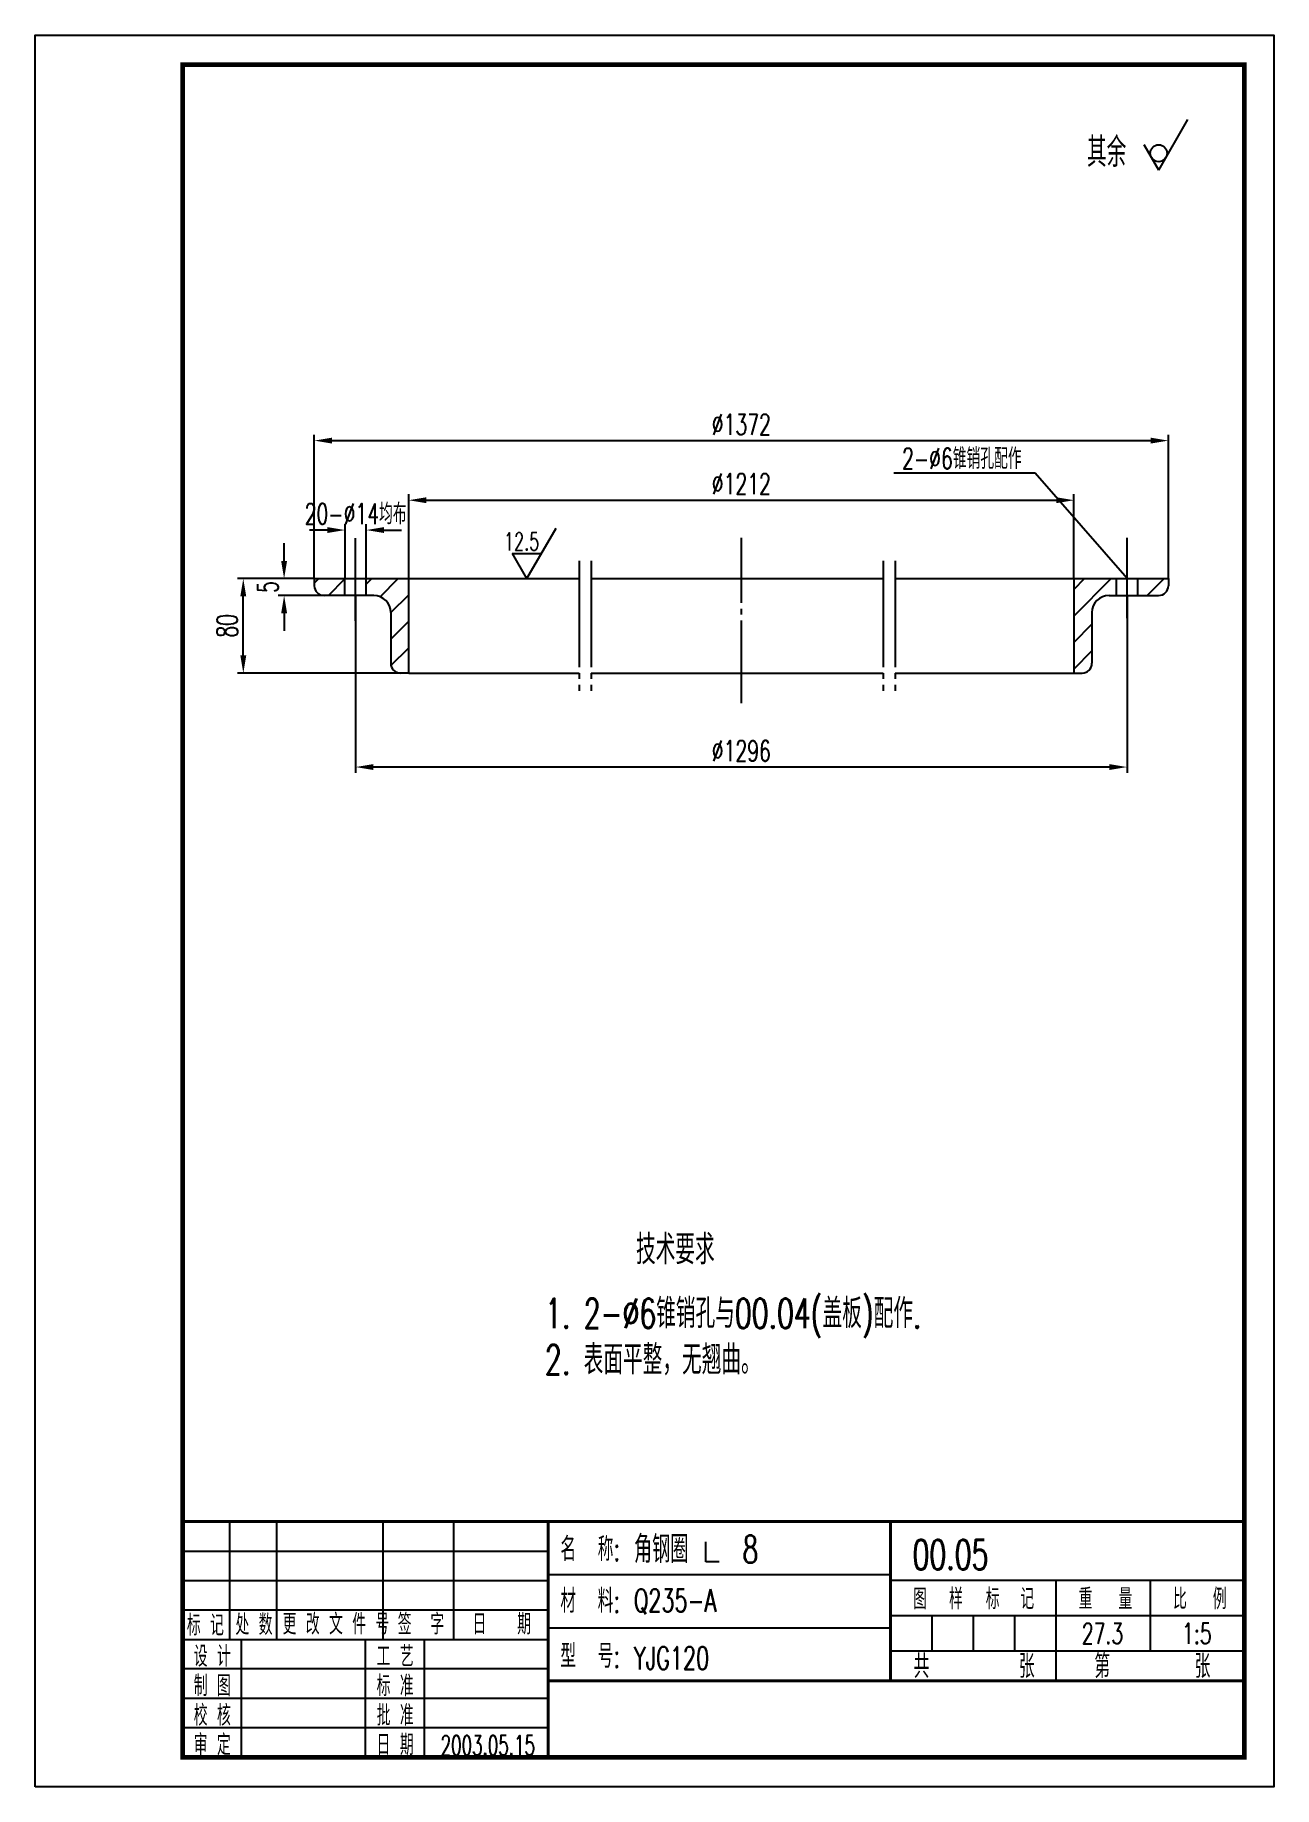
# Model space of a CAD drawing. Extents: x 0 to 1050, y 0 to 1485.
import ezdxf
from ezdxf.enums import TextEntityAlignment as Align

# ---------------------------------------------------------------- set-up
doc = ezdxf.new("R2010")
doc.units = 0
doc.header["$LTSCALE"] = 5
doc.header["$PDMODE"] = 3
doc.linetypes.add('C2', pattern=[17, 14, -1, 1, -1])
doc.linetypes.add('P2', pattern=[23, 18, -1, 1, -1, 1, -1])
doc.layers.get('0').update_dxf_attribs({"linetype": 'CONTINUOUS'})
doc.layers.get('DEFPOINTS').update_dxf_attribs({"linetype": 'CONTINUOUS'})
for name, color, linetype in [('CENTER', 4, 'C2'), ('DIM', 3, 'CONTINUOUS'), ('PHANTOM', 3, 'P2'), ('TXT', 6, 'CONTINUOUS')]:
    doc.layers.add(name, color=color, linetype=linetype)
doc.styles.add('HZFSD', font='ROMANS', dxfattribs={"width": 0.6667, "bigfont": 'HZFSD'})
doc.styles.add('HZTXT', font='romans', dxfattribs={"width": 0.6667, "bigfont": 'HZTXT'})
doc.dimstyles.new('ARROW', dxfattribs={"dimtxt": 3.5, "dimasz": 3, "dimexe": 1, "dimexo": 0, "dimgap": 1, "dimtad": 1, "dimdec": 1, "dimdsep": 46, "dimtxsty": 'HZFSD', "dimcen": 0, "dimclrd": 3, "dimclre": 3, "dimclrt": 6, "dimadec": 0, "dimazin": 0, "dimtfac": 0.514286, "dimtdec": 1, "dimtix": 1, "dimtofl": 0, "dimtmove": 2, "dimatfit": 3, "dimfxl": 0, "dimtolj": 1, "dimarcsym": 0})

# ---------------------------------------------------------------- blocks, each defined once
blk = doc.blocks.new('*D1')
at = {"color": 3, "linetype": 'ByBlock'}
for p, q in [((262.7, 1024.2), (262.7, 1070.4)), ((280.7, 1024.2), (280.7, 1070.4)), ((247.7, 1065.4), (232.7, 1065.4)), ((295.7, 1065.4), (310.7, 1065.4))]:
    blk.add_line(p, q, dxfattribs=at)
for points in [[(247.7, 1067.9), (247.7, 1062.9), (262.7, 1065.4)], [(295.7, 1067.9), (295.7, 1062.9), (280.7, 1065.4)]]:
    blk.add_solid(points, dxfattribs=at)
at = {"layer": 'DEFPOINTS', "color": 0, "linetype": 'ByBlock'}
for p in [(280.7, 1065.4), (262.7, 1024.2), (280.7, 1024.2)]:
    blk.add_point(p, dxfattribs=at)
at = {"color": 6, "linetype": 'ByBlock', "insert": (271.7, 1079.1), "char_height": 17.5, "attachment_point": 5, "style": 'HZFSD'}
blk.add_mtext('\\A1;20-∅14均布', dxfattribs=at)
blk = doc.blocks.new('*D2')
at = {"color": 3, "linetype": 'ByBlock'}
for p, q in [((316.7, 1024.2), (316.7, 1095.7)), ((331.7, 1090.7), (865.5, 1090.7)), ((880.5, 1024.2), (880.5, 1095.7))]:
    blk.add_line(p, q, dxfattribs=at)
for points in [[(331.7, 1093.2), (331.7, 1088.2), (316.7, 1090.7)], [(865.5, 1093.2), (865.5, 1088.2), (880.5, 1090.7)]]:
    blk.add_solid(points, dxfattribs=at)
at = {"layer": 'DEFPOINTS', "color": 0, "linetype": 'ByBlock'}
for p in [(880.5, 1090.7), (316.7, 1024.2), (880.5, 1024.2)]:
    blk.add_point(p, dxfattribs=at)
at = {"color": 6, "linetype": 'ByBlock', "insert": (598.6, 1104.5), "char_height": 17.5, "attachment_point": 5, "style": 'HZFSD'}
blk.add_mtext('\\A1;∅1212', dxfattribs=at)
blk = doc.blocks.new('*D3')
at = {"color": 3, "linetype": 'ByBlock'}
for p, q in [((236.7, 1024.2), (236.7, 1146.2)), ((960.5, 1024.2), (960.5, 1146.2)), ((251.7, 1141.2), (945.5, 1141.2))]:
    blk.add_line(p, q, dxfattribs=at)
for points in [[(251.7, 1143.7), (251.7, 1138.7), (236.7, 1141.2)], [(945.5, 1143.7), (945.5, 1138.7), (960.5, 1141.2)]]:
    blk.add_solid(points, dxfattribs=at)
at = {"layer": 'DEFPOINTS', "color": 0, "linetype": 'ByBlock'}
for p in [(960.5, 1141.2), (236.7, 1024.2), (960.5, 1024.2)]:
    blk.add_point(p, dxfattribs=at)
at = {"color": 6, "linetype": 'ByBlock', "insert": (598.6, 1155), "char_height": 17.5, "attachment_point": 5, "style": 'HZFSD'}
blk.add_mtext('\\A1;∅1372', dxfattribs=at)
blk = doc.blocks.new('*D4')
at = {"color": 3, "linetype": 'ByBlock'}
for p, q in [((271.7, 1009.9), (271.7, 859.5)), ((925.5, 1009.9), (925.5, 859.5)), ((910.5, 864.5), (286.7, 864.5))]:
    blk.add_line(p, q, dxfattribs=at)
for points in [[(286.7, 867), (286.7, 862), (271.7, 864.5)], [(910.5, 867), (910.5, 862), (925.5, 864.5)]]:
    blk.add_solid(points, dxfattribs=at)
at = {"layer": 'DEFPOINTS', "color": 0, "linetype": 'ByBlock'}
for p in [(271.7, 1009.9), (925.5, 1009.9), (271.7, 864.5)]:
    blk.add_point(p, dxfattribs=at)
at = {"color": 6, "linetype": 'ByBlock', "insert": (598.6, 878.2), "char_height": 17.5, "attachment_point": 5, "style": 'HZFSD'}
blk.add_mtext('\\A1;∅1296', dxfattribs=at)
blk = doc.blocks.new('QCS125')
at = {"layer": 'TXT'}
for p, q in [((0, 0), (4.95, 8.57)), ((-2.5, 4.29), (2.47, 4.29)), ((0, 0), (-2.47, 4.29))]:
    blk.add_line(p, q, dxfattribs=at)
at = {"layer": 'TXT', "style": 'HZTXT', "width": 0.6667}
blk.add_text('12.5', height=3, dxfattribs=at).set_placement((2.09, 4.8), align=Align.RIGHT)
blk = doc.blocks.new('QCQY')
at = {"layer": 'TXT'}
for q in [(4.95, 8.57), (-2.47, 4.29)]:
    blk.add_line((0, 0), q, dxfattribs=at)
blk.add_circle((0, 2.86), 1.43, dxfattribs=at)
at = {"layer": 'TXT', "style": 'HZFSD', "width": 0.6667}
blk.add_text('其余', height=5, dxfattribs=at).set_placement((-5.48, 0.54), align=Align.RIGHT)
blk = doc.blocks.new('*D7')
at = {"color": 3, "linetype": 'ByBlock'}
for p, q in [((236.7, 1024.2), (171.5, 1024.2)), ((176.5, 959.2), (176.5, 1009.2)), ((316.7, 944.2), (171.5, 944.2))]:
    blk.add_line(p, q, dxfattribs=at)
for points in [[(174, 1009.2), (179, 1009.2), (176.5, 1024.2)], [(174, 959.2), (179, 959.2), (176.5, 944.2)]]:
    blk.add_solid(points, dxfattribs=at)
at = {"layer": 'DEFPOINTS', "color": 0, "linetype": 'ByBlock'}
for p in [(176.5, 1024.2), (236.7, 1024.2), (316.7, 944.2)]:
    blk.add_point(p, dxfattribs=at)
at = {"color": 6, "linetype": 'ByBlock', "insert": (162.7, 984.2), "char_height": 17.5, "attachment_point": 5, "rotation": 90, "style": 'HZFSD'}
blk.add_mtext('\\A1;80', dxfattribs=at)
blk = doc.blocks.new('*D8')
at = {"color": 3, "linetype": 'ByBlock'}
for p, q in [((211.1, 1039.2), (211.1, 1054.2)), ((236.7, 1024.2), (206.1, 1024.2)), ((244.9, 1009.9), (206.1, 1009.9)), ((211.1, 994.9), (211.1, 979.9))]:
    blk.add_line(p, q, dxfattribs=at)
for points in [[(208.6, 1039.2), (213.6, 1039.2), (211.1, 1024.2)], [(208.6, 994.9), (213.6, 994.9), (211.1, 1009.9)]]:
    blk.add_solid(points, dxfattribs=at)
at = {"layer": 'DEFPOINTS', "color": 0, "linetype": 'ByBlock'}
for p in [(211.1, 1009.9), (236.7, 1024.2), (244.9, 1009.9)]:
    blk.add_point(p, dxfattribs=at)
at = {"color": 6, "linetype": 'ByBlock', "insert": (197.3, 1017.1), "char_height": 17.5, "attachment_point": 5, "rotation": 90, "style": 'HZFSD'}
blk.add_mtext('\\A1;5', dxfattribs=at)

msp = doc.modelspace()

# ---------------------------------------------------------------- hatches: boundary and pattern name
at = {"layer": 'TXT'}
h = msp.add_hatch(dxfattribs=at)
h.set_pattern_fill('ANSI31', color=256, scale=5, style=0)
h.set_pattern_definition([(45, (48.637, -88.131), (-11.22532, 11.22532), [])])
h.paths.add_polyline_path([(262.68, 1009.95), (262.68, 1024.2), (236.68, 1024.2), (236.68, 1018.21, 0.4142136), (244.95, 1009.95)])
h.paths.add_polyline_path([(316.68, 1024.2), (280.68, 1024.2), (280.68, 1009.95), (287.02, 1009.95, -0.4142136), (301.48, 995.49), (301.48, 952.46, 0.4142136), (309.74, 944.2), (316.68, 944.2)])
h = msp.add_hatch(dxfattribs=at)
h.set_pattern_fill('ANSI31', color=256, scale=5, style=0)
h.paths.add_polyline_path([(916.54, 1024.2), (880.54, 1024.2), (880.54, 944.2), (887.49, 944.2, 0.4142136), (895.75, 952.46), (895.75, 995.49, -0.4142136), (910.21, 1009.95), (916.54, 1009.95)])
h.paths.add_polyline_path([(960.54, 1018.21), (960.54, 1024.2), (934.54, 1024.2), (934.54, 1009.95), (952.28, 1009.95, 0.4142136)])

# ---------------------------------------------------------------- linework, layer by layer
for p, q in [((236.68, 1024.2), (461.19, 1024.2)), ((236.68, 1024.2), (236.68, 1018.21)), ((287.02, 1009.95), (244.95, 1009.95)), ((262.68, 1009.95), (262.68, 1024.2)), ((280.68, 1009.95), (280.68, 1024.2)), ((316.68, 944.2), (316.68, 1024.2)), ((471.19, 1024.2), (718.93, 1024.2)), ((728.93, 1024.2), (960.54, 1024.2)), ((880.54, 944.2), (880.54, 1024.2)), ((910.21, 1009.95), (952.28, 1009.95)), ((916.54, 1009.95), (916.54, 1024.2)), ((934.54, 1009.95), (934.54, 1024.2)), ((960.54, 1024.2), (960.54, 1018.21)), ((301.48, 995.49), (301.48, 952.46)), ((895.75, 995.49), (895.75, 952.46)), ((316.68, 944.2), (309.74, 944.2)), ((316.68, 944.2), (461.19, 944.2)), ((471.19, 944.2), (718.93, 944.2)), ((728.93, 944.2), (880.54, 944.2)), ((880.54, 944.2), (887.49, 944.2)), ((865, 175), (865, 90)), ((945, 175), (945, 115)), ((125, 150), (435, 150)), ((125, 125), (435, 125))]:
    msp.add_line(p, q)
at = {"color": 3}
for p, q in [((1025, 175), (725, 175)), ((1025, 145), (725, 145)), ((1025, 115), (725, 115)), ((435, 100), (125, 100)), ((435, 75), (125, 75)), ((435, 50), (125, 50))]:
    msp.add_line(p, q, dxfattribs=at)
at = {"const_width": 4}
msp.add_lwpolyline([(1025, 25), (1025, 1460), (125, 1460), (125, 25)], close=True, dxfattribs=at)
at = {"const_width": 2.5}
for points in [[(1025, 225), (125, 225)], [(125, 225), (125, 25)], [(435, 25), (435, 225)], [(725, 225), (725, 90)], [(435, 90), (1025, 90)]]:
    msp.add_lwpolyline(points, dxfattribs=at)
for centre, radius, start, end in [((244.95, 1018.21), 8.26, 180, 270), ((287.02, 995.49), 14.46, 0, 90), ((910.21, 995.49), 14.46, 90, 180), ((952.28, 1018.21), 8.26, 270, 0), ((309.74, 952.46), 8.26, 180, 270), ((887.49, 952.46), 8.26, 270, 360)]:
    msp.add_arc(centre, radius, start, end)
at = {"layer": 'CENTER'}
for p, q in [((271.68, 988.53), (271.68, 1058.79)), ((598.61, 918.69), (598.61, 1058.79)), ((925.54, 990.77), (925.54, 1058.79))]:
    msp.add_line(p, q, dxfattribs=at)
at = {"layer": 'DIM'}
for p, q in [((847.66, 1113.68), (727.71, 1113.68)), ((925.54, 1024.2), (847.66, 1113.68)), ((165, 125), (165, 225)), ((205, 125), (205, 225)), ((295, 125), (295, 225)), ((355, 125), (355, 225)), ((175, 25), (175, 125)), ((280, 25), (280, 125)), ((330, 25), (330, 125))]:
    msp.add_line(p, q, dxfattribs=at)
at = {"layer": 'DIM', "color": 3}
for p in [(1025, 43.49), (1007.13, 25)]:
    msp.add_line(p, (1025, 25), dxfattribs=at)
at = {"layer": 'PHANTOM'}
for p, q in [((461.19, 1039.2), (461.19, 929.2)), ((471.19, 1039.2), (471.19, 929.2)), ((718.93, 1039.2), (718.93, 929.2)), ((728.93, 1039.2), (728.93, 929.2))]:
    msp.add_line(p, q, dxfattribs=at)
at = {"layer": 'TXT', "color": 3}
for p, q in [((125, 200), (435, 200)), ((435, 180), (725, 180)), ((125, 175), (435, 175)), ((435, 135), (725, 135)), ((760, 145), (760, 115)), ((795, 145), (795, 115)), ((830, 145), (830, 115))]:
    msp.add_line(p, q, dxfattribs=at)
at = {"layer": 'TXT'}
for p, q in [((568.38, 190.76), (568.38, 207.85)), ((579.74, 190.76), (568.38, 190.76))]:
    msp.add_line(p, q, dxfattribs=at)
msp.add_lwpolyline([(0, 0), (0, 1485), (1050, 1485), (1050, 0)], close=True, dxfattribs=at)

# ---------------------------------------------------------------- block references
at = {"layer": 'TXT', "xscale": 5, "yscale": 5, "zscale": 5}
for name, p in [('QCQY', (952.29, 1370.51)), ('QCS125', (416.94, 1024.2))]:
    msp.add_blockref(name, p, dxfattribs=at)

# ---------------------------------------------------------------- texts
at = {"layer": 'DIM', "style": 'HZFSD', "width": 0.6667}
msp.add_text('2-%%c6锥销孔配作', height=17.5, dxfattribs=at).set_placement((734.83, 1117.24))
at = {"layer": 'TXT', "style": 'HZFSD', "width": 0.6667}
for s, height, p in [('技术要求', 25, (509.34, 443.08)), ('1. 2-%%c6锥销孔与00.04(盖板)配作.', 25, (432.15, 388.91)), ('2. 表面平整，无翘曲。', 25, (432.15, 349.63)), ('名  称:', 20, (445.22, 191.61)), ('角钢圈    8', 23.077, (507.62, 189.95)), ('00.05', 25, (743.69, 184.41)), ('材  料:', 20, (445.22, 147.66)), ('Q235-A', 19.384, (507.62, 148.41)), ('图', 17.5, (744.14, 150.66)), ('样', 17.5, (774.65, 150.66)), ('标', 17.5, (805.74, 150.66)), ('记', 17.5, (835.08, 150.66)), ('重', 17.5, (884.5, 150.66)), ('量', 17.5, (918.23, 150.66)), ('比', 17.5, (964.5, 150.66)), ('例', 17.5, (998.23, 150.66)), ('更 改 文 件 号', 17.5, (209.85, 129.25)), ('签  字', 17.5, (307.39, 129.25)), ('标 记', 17.5, (128.71, 128.3)), ('处 数', 17.5, (169.92, 128.77)), ('日   期', 17.5, (370.85, 129.25)), ('设 计', 17.5, (134.54, 101.96)), ('工 艺', 17.5, (289.54, 101.96)), ('型  号:', 20, (445.22, 101.03)), ('YJG120', 19.384, (507.62, 99.49)), ('共', 20, (744.68, 92.33)), ('张', 20, (833.86, 92.33)), ('第', 20, (897.79, 92.33)), ('张', 20, (982.82, 92.33)), ('制 图', 17.5, (134.54, 76.96)), ('标 准', 17.5, (289.54, 76.96)), ('校 核', 17.5, (134.54, 51.96)), ('批 准', 17.5, (289.54, 51.96)), ('审 定', 17.5, (134.54, 26.96)), ('日 期', 17.5, (289.54, 26.96))]:
    msp.add_text(s, height=height, dxfattribs=at).set_placement(p)
at = {"layer": 'TXT', "style": 'HZFSD'}
for s, height, width, p in [('27.3', 17.5, 0.6667, (904.67, 121.38)), ('1:5', 17.5, 0.6667, (984.67, 121.38)), ('2003.05.15', 16.75, 0.619, (383.71, 26.96))]:
    msp.add_text(s, height=height, dxfattribs=dict(at, width=width)).set_placement(p, align=Align.CENTER)

# ---------------------------------------------------------------- dimensions: what is measured, and where the dimension line sits
at = {"layer": 'TXT'}
for base, p1, p2, text, picture, middle in [((960.54, 1141.22), (236.68, 1024.2), (960.54, 1024.2), '%%c1372', '*D3', (598.61, 1154.97)), ((880.54, 1090.71), (316.68, 1024.2), (880.54, 1024.2), '%%c1212', '*D2', (598.61, 1104.46)), ((280.68, 1065.38), (262.68, 1024.2), (280.68, 1024.2), '20-%%c14均布', '*D1', (271.68, 1079.13)), ((271.68, 864.47), (925.54, 1009.95), (271.68, 1009.95), '%%c1296', '*D4', (598.61, 878.22))]:
    dim = msp.add_linear_dim(base=base, p1=p1, p2=p2, text=text, dimstyle='ARROW', override={"dimscale": 5}, dxfattribs=at)
    dim.commit()
    dim.dimension.update_dxf_attribs({"geometry": picture, "text_midpoint": middle})
dim = msp.add_linear_dim(base=(211.08, 1009.95), p1=(236.68, 1024.2), p2=(244.95, 1009.95), angle=90, text='5', dimstyle='ARROW', override={"dimscale": 5}, dxfattribs=at)
dim.commit()
dim.dimension.update_dxf_attribs({"geometry": '*D8', "text_midpoint": (197.33, 1017.07)})
dim = msp.add_linear_dim(base=(176.46, 1024.2), p1=(316.68, 944.2), p2=(236.68, 1024.2), angle=90, dimstyle='ARROW', override={"dimscale": 5}, dxfattribs=at)
dim.commit()
dim.dimension.update_dxf_attribs({"geometry": '*D7', "text_midpoint": (162.71, 984.2)})

doc.saveas('drawing.dxf')
